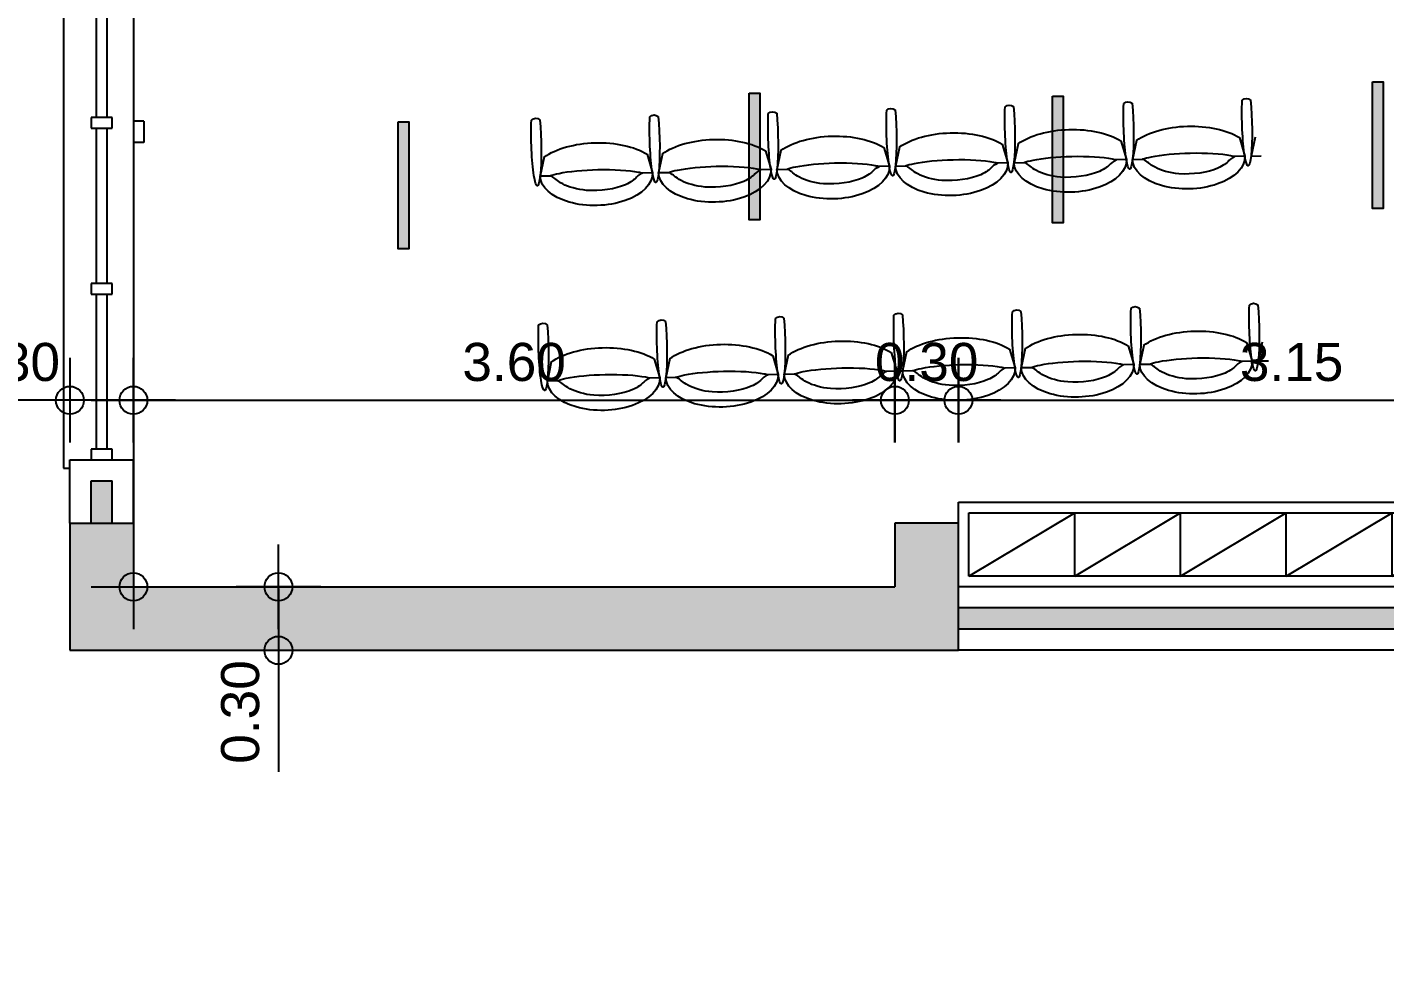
# Model space of a CAD drawing. Header units: metres. Extents: x -11 to 85, y -301 to 135.
# Drawn here: x 14.57 to 20.99, y 13.59 to 18.09 of the extents above; entities that cross this region are included whole.
import ezdxf

# ---------------------------------------------------------------- set-up
doc = ezdxf.new("R2010")
doc.units = ezdxf.units.M
doc.header["$LTSCALE"] = 0.036
doc.header["$PDMODE"] = 2
for name, color, linetype in [('arxitek corofos', 252, 'Continuous'), ('DIMBLK', 252, 'Continuous'), ('Epipla', 252, 'Continuous'), ('hatch color', 252, 'Continuous'), ('HLEK_FL001_SYMBOLS', 230, 'Continuous'), ('KYKLOFORHTES', 152, 'Continuous'), ('Parathira', 252, 'Continuous')]:
    doc.layers.add(name, color=color, linetype=linetype)
doc.styles.get("Standard").update_dxf_attribs({"font": 'arial.ttf'})
doc.dimstyles.new('CADWDOT', dxfattribs={"dimscale": 0.1, "dimtxt": 1.8, "dimasz": 0.08, "dimexe": 2, "dimexo": 0, "dimgap": 0.09, "dimtad": 0, "dimrnd": 0.001, "dimzin": 0, "dimdsep": 46, "dimtxsty": 'Standard', "dimblk1": 'ARTDIM', "dimblk2": 'ARTDIM', "dimsah": 1, "dimcen": 0.09, "dimdle": 0.05, "dimse1": 1, "dimse2": 1, "dimadec": 0, "dimazin": 0, "dimtfac": 1, "dimtmove": 0, "dimatfit": 3, "dimldrblk": 'ARTDIM', "dimfxl": 2, "dimtvp": 0.9999, "dimtolj": 1, "dimtzin": 0, "dimarcsym": 0})

# ---------------------------------------------------------------- blocks, each defined once
blk = doc.blocks.new('A$C52D13D70')
at = {"layer": 'Parathira'}
for p, q in [((-0.33, 0.04), (-0.33, -2.44)), ((-0.3, 0.04), (-0.33, 0.04)), ((-0.1, 0), (-0.2, 0)), ((-0.2, 0), (-0.2, -0.05)), ((-0.1, -0.05), (-0.1, 0)), ((0, 0), (0, -2.4)), ((-0.2, -0.05), (-0.1, -0.05)), ((-0.175, -0.05), (-0.175, -0.7833)), ((-0.125, -0.05), (-0.125, -0.7833)), ((-0.1, -0.7833), (-0.2, -0.7833)), ((-0.2, -0.7833), (-0.2, -0.8333)), ((-0.2, -0.8333), (-0.1, -0.8333)), ((-0.175, -0.8333), (-0.175, -1.5667)), ((-0.125, -0.8333), (-0.125, -1.5667)), ((-0.1, -0.8333), (-0.1, -0.7833)), ((-0.1, -1.5667), (-0.2, -1.5667)), ((-0.2, -1.5667), (-0.2, -1.6167)), ((-0.1, -1.6167), (-0.1, -1.5667)), ((-0.2, -1.6167), (-0.1, -1.6167)), ((-0.175, -1.6167), (-0.175, -2.35)), ((-0.125, -1.6167), (-0.125, -2.35)), ((-0.1, -2.35), (-0.2, -2.35)), ((-0.2, -2.35), (-0.2, -2.4)), ((-0.1, -2.4), (-0.1, -2.35)), ((-0.2, -2.4), (-0.1, -2.4)), ((-0.33, -2.44), (-0.3, -2.44))]:
    blk.add_line(p, q, dxfattribs=at)
blk = doc.blocks.new('ARTDIM')
at = {"layer": 'DIMBLK'}
for p, q in [((0, -24.9975), (0, 24.9975)), ((-24.9975, 0), (24.9975, 0))]:
    blk.add_line(p, q, dxfattribs=at)
blk.add_circle((0, 0), 8.25, dxfattribs=at)
blk = doc.blocks.new('*D431')
at = {"layer": 'arxitek corofos', "color": 0, "lineweight": -2}
for p, q in [((15.7595, 15.4394), (15.7595, 15.1554)), ((15.7595, 15.1474), (15.7595, 14.5728))]:
    blk.add_line(p, q, dxfattribs=at)
at = {"layer": 'Defpoints', "color": 0, "transparency": 16777216}
for p in [(16.8737, 15.4474), (15.7595, 15.1474), (16.8737, 15.1474)]:
    blk.add_point(p, dxfattribs=at)
at = {"layer": 'arxitek corofos', "color": 0, "lineweight": -2, "xscale": 0.008, "yscale": 0.008, "zscale": 0.008}
for p, rotation in [((15.7595, 15.4474), 90), ((15.7595, 15.1474), 270)]:
    blk.add_blockref('ARTDIM', p, dxfattribs=dict(at, rotation=rotation))
at = {"layer": 'arxitek corofos', "color": 0, "insert": (15.5796, 14.8561), "char_height": 0.18, "attachment_point": 5, "rotation": 90}
blk.add_mtext('\\A1;0.30', dxfattribs=at)
blk = doc.blocks.new('*D432')
at = {"layer": 'arxitek corofos', "color": 0, "lineweight": -2}
for p, q in [((14.7737, 16.3286), (14.1991, 16.3286)), ((15.0657, 16.3286), (14.7817, 16.3286))]:
    blk.add_line(p, q, dxfattribs=at)
at = {"layer": 'Defpoints', "color": 0, "transparency": 16777216}
for p in [(14.7737, 16.3286), (14.7737, 15.4474), (15.0737, 15.4474)]:
    blk.add_point(p, dxfattribs=at)
at = {"layer": 'arxitek corofos', "color": 0, "lineweight": -2, "xscale": 0.008, "yscale": 0.008, "zscale": 0.008, "rotation": 180}
blk.add_blockref('ARTDIM', (14.7737, 16.3286), dxfattribs=at)
at = {"layer": 'arxitek corofos', "color": 0, "lineweight": -2, "xscale": 0.008, "yscale": 0.008, "zscale": 0.008}
blk.add_blockref('ARTDIM', (15.0737, 16.3286), dxfattribs=at)
at = {"layer": 'arxitek corofos', "color": 0, "insert": (14.4824, 16.5086), "char_height": 0.18, "attachment_point": 5}
blk.add_mtext('\\A1;0.30', dxfattribs=at)
blk = doc.blocks.new('*D472')
at = {"layer": 'arxitek corofos', "color": 0, "lineweight": -2}
blk.add_line((22.4157, 10.561), (14.7817, 10.561), dxfattribs=at)
at = {"layer": 'Defpoints', "color": 0, "transparency": 16777216}
for p in [(14.7737, 15.1474), (22.4237, 15.1474), (14.7737, 10.561)]:
    blk.add_point(p, dxfattribs=at)
at = {"layer": 'arxitek corofos', "color": 0, "lineweight": -2, "xscale": 0.008, "yscale": 0.008, "zscale": 0.008, "rotation": 180.0000000000008}
blk.add_blockref('ARTDIM', (14.7737, 10.561), dxfattribs=at)
at = {"layer": 'arxitek corofos', "color": 0, "lineweight": -2, "xscale": 0.008, "yscale": 0.008, "zscale": 0.008}
blk.add_blockref('ARTDIM', (22.4237, 10.561), dxfattribs=at)
at = {"layer": 'arxitek corofos', "color": 0, "insert": (18.5987, 10.741), "char_height": 0.18, "attachment_point": 5}
blk.add_mtext('\\A1;7.65', dxfattribs=at)
blk = doc.blocks.new('*D477')
at = {"layer": 'arxitek corofos', "color": 0, "lineweight": -2}
blk.add_line((15.0817, 16.3286), (18.6657, 16.3286), dxfattribs=at)
at = {"layer": 'Defpoints', "color": 0, "transparency": 16777216}
for p in [(18.6737, 16.3286), (15.0737, 15.4474), (18.6737, 15.4474)]:
    blk.add_point(p, dxfattribs=at)
at = {"layer": 'arxitek corofos', "color": 0, "lineweight": -2, "xscale": 0.008, "yscale": 0.008, "zscale": 0.008, "rotation": 180}
blk.add_blockref('ARTDIM', (15.0737, 16.3286), dxfattribs=at)
at = {"layer": 'arxitek corofos', "color": 0, "lineweight": -2, "xscale": 0.008, "yscale": 0.008, "zscale": 0.008}
blk.add_blockref('ARTDIM', (18.6737, 16.3286), dxfattribs=at)
at = {"layer": 'arxitek corofos', "color": 0, "insert": (16.8737, 16.5086), "char_height": 0.18, "attachment_point": 5}
blk.add_mtext('\\A1;3.60', dxfattribs=at)
blk = doc.blocks.new('*D520')
at = {"layer": 'arxitek corofos', "color": 0, "lineweight": -2}
blk.add_line((18.6817, 16.3286), (18.9657, 16.3286), dxfattribs=at)
at = {"layer": 'Defpoints', "color": 0, "transparency": 16777216}
for p in [(18.9737, 16.3286), (18.6737, 15.7474), (18.9737, 15.7474)]:
    blk.add_point(p, dxfattribs=at)
at = {"layer": 'arxitek corofos', "color": 0, "lineweight": -2, "xscale": 0.008, "yscale": 0.008, "zscale": 0.008, "rotation": 180}
blk.add_blockref('ARTDIM', (18.6737, 16.3286), dxfattribs=at)
at = {"layer": 'arxitek corofos', "color": 0, "lineweight": -2, "xscale": 0.008, "yscale": 0.008, "zscale": 0.008}
blk.add_blockref('ARTDIM', (18.9737, 16.3286), dxfattribs=at)
at = {"layer": 'arxitek corofos', "color": 0, "insert": (18.8237, 16.5086), "char_height": 0.18, "attachment_point": 5}
blk.add_mtext('\\A1;0.30', dxfattribs=at)
blk = doc.blocks.new('*D521')
at = {"layer": 'arxitek corofos', "color": 0, "lineweight": -2}
blk.add_line((18.9817, 16.3286), (22.1157, 16.3286), dxfattribs=at)
at = {"layer": 'Defpoints', "color": 0, "transparency": 16777216}
for p in [(22.1237, 16.3286), (18.9737, 15.7474), (22.1237, 15.7474)]:
    blk.add_point(p, dxfattribs=at)
at = {"layer": 'arxitek corofos', "color": 0, "lineweight": -2, "xscale": 0.008, "yscale": 0.008, "zscale": 0.008, "rotation": 180}
blk.add_blockref('ARTDIM', (18.9737, 16.3286), dxfattribs=at)
at = {"layer": 'arxitek corofos', "color": 0, "lineweight": -2, "xscale": 0.008, "yscale": 0.008, "zscale": 0.008}
blk.add_blockref('ARTDIM', (22.1237, 16.3286), dxfattribs=at)
at = {"layer": 'arxitek corofos', "color": 0, "insert": (20.5487, 16.5086), "char_height": 0.18, "attachment_point": 5}
blk.add_mtext('\\A1;3.15', dxfattribs=at)
blk = doc.blocks.new('A$C3C7B00C9')
at = {"layer": 'Epipla'}
for p, q in [((0, 0.6), (0, 0.7)), ((0, 0.7), (3.15, 0.7)), ((0.05, 0.35), (0.05, 0.65)), ((0.05, 0.65), (3.1, 0.65)), ((0.05, 0.35), (0.55, 0.65)), ((0.55, 0.35), (0.55, 0.65)), ((0.55, 0.35), (1.05, 0.65)), ((1.05, 0.35), (1.05, 0.65)), ((1.05, 0.35), (1.55, 0.65)), ((1.55, 0.35), (1.55, 0.65)), ((1.55, 0.35), (2.05, 0.65)), ((2.05, 0.35), (2.05, 0.65)), ((2.05, 0.35), (2.55, 0.65)), ((2.55, 0.35), (2.55, 0.65)), ((2.55, 0.35), (3.1, 0.65)), ((3.1, 0.35), (3.1, 0.65)), ((3.1, 0.35), (0.05, 0.35))]:
    blk.add_line(p, q, dxfattribs=at)
blk = doc.blocks.new('*D1880')
at = {"layer": 'Defpoints', "color": 0, "transparency": 16777216}
for p in [(16.2323, 26.0974), (15.0737, 15.4474), (16.2323, 15.4474)]:
    blk.add_point(p, dxfattribs=at)
at = {"layer": 'HLEK_FL001_SYMBOLS', "color": 0, "lineweight": -2, "transparency": 16777216}
blk.add_line((15.0737, 26.0894), (15.0737, 15.4554), dxfattribs=at)
at = {"layer": 'HLEK_FL001_SYMBOLS', "color": 0, "lineweight": -2, "transparency": 16777216, "xscale": 0.008, "yscale": 0.008, "zscale": 0.008}
for p, rotation in [((15.0737, 26.0974), 90), ((15.0737, 15.4474), 270)]:
    blk.add_blockref('ARTDIM', p, dxfattribs=dict(at, rotation=rotation))
at = {"layer": 'HLEK_FL001_SYMBOLS', "color": 0, "transparency": 16777216, "insert": (14.8899, 20.7724), "char_height": 0.18, "attachment_point": 5, "rotation": 90}
blk.add_mtext('\\A1;10.65', dxfattribs=at)
blk = doc.blocks.new('led 23W')
at = {"layer": 'hatch color'}
blk.add_hatch(color=181, dxfattribs=at).paths.add_polyline_path([(101.2388, -6.7734), (101.2388, -6.7234), (101.8376, -6.7234), (101.8376, -6.7734)])
at = {"layer": 'HLEK_FL001_SYMBOLS'}
blk.add_lwpolyline([(101.2388, -6.7734), (101.2388, -6.7234), (101.8376, -6.7234), (101.8376, -6.7734)], close=True, dxfattribs=at)

msp = doc.modelspace()

# ---------------------------------------------------------------- hatches: boundary and pattern name
at = {"layer": 'arxitek corofos'}
for points in [[(14.9737, 15.9474), (14.8737, 15.9474), (14.8737, 15.7474), (14.9737, 15.7474)], [(18.9737, 15.1474), (18.9737, 15.7474), (18.6737, 15.7474), (18.6737, 15.4474), (15.0737, 15.4474), (15.0737, 15.7474), (14.7737, 15.7474), (14.7737, 15.1474)], [(22.1237, 15.3474), (18.9737, 15.3474), (18.9737, 15.2474), (22.1237, 15.2474)]]:
    msp.add_hatch(color=256, dxfattribs=at).paths.add_polyline_path(points)

# ---------------------------------------------------------------- linework, layer by layer
for p, q in [((15.1237, 17.6474), (15.0737, 17.6474)), ((15.1237, 17.6474), (15.1237, 17.5474)), ((15.1237, 17.5474), (15.0737, 17.5474)), ((18.6215, 17.5231), (18.6479, 17.4348)), ((18.6947, 17.5251), (18.6759, 17.4355)), ((19.1813, 17.5387), (19.2077, 17.4504)), ((19.2556, 17.5408), (19.2368, 17.4512)), ((19.7421, 17.5544), (19.7686, 17.4661)), ((19.8153, 17.5565), (19.7966, 17.4669)), ((20.3019, 17.5701), (20.3284, 17.4817)), ((20.3762, 17.5721), (20.3574, 17.4825)), ((17.0153, 17.4782), (16.9966, 17.3886)), ((17.5019, 17.4918), (17.5284, 17.4035)), ((17.5751, 17.4938), (17.5563, 17.4042)), ((18.0617, 17.5074), (18.0881, 17.4191)), ((18.1349, 17.5095), (18.1161, 17.4199)), ((19.7686, 17.4661), (19.7211, 17.4648)), ((19.7966, 17.4669), (19.8446, 17.4682)), ((20.3284, 17.4817), (20.2809, 17.4804)), ((20.3574, 17.4825), (20.4055, 17.4839)), ((17.5284, 17.4035), (17.4809, 17.4021)), ((17.5563, 17.4042), (17.6044, 17.4056)), ((18.0881, 17.4191), (18.0407, 17.4178)), ((18.1161, 17.4199), (18.1641, 17.4212)), ((18.6479, 17.4348), (18.6004, 17.4334)), ((18.6759, 17.4355), (18.7239, 17.4369)), ((19.2077, 17.4504), (19.1602, 17.4491)), ((19.2368, 17.4512), (19.2848, 17.4526)), ((16.9966, 17.3886), (17.0446, 17.3899)), ((19.2154, 16.5706), (19.2418, 16.4823)), ((19.2897, 16.5727), (19.2709, 16.4831)), ((19.7763, 16.5863), (19.8027, 16.498)), ((19.8495, 16.5883), (19.8307, 16.4988)), ((20.3361, 16.6019), (20.3625, 16.5136)), ((20.4104, 16.604), (20.3916, 16.5144)), ((17.0495, 16.5101), (17.0307, 16.4205)), ((17.5361, 16.5237), (17.5625, 16.4353)), ((17.6093, 16.5257), (17.5905, 16.4361)), ((18.0958, 16.5393), (18.1223, 16.451)), ((18.169, 16.5414), (18.1503, 16.4518)), ((18.6556, 16.555), (18.6821, 16.4666)), ((18.7288, 16.557), (18.7101, 16.4674)), ((19.8027, 16.498), (19.7552, 16.4966)), ((19.8307, 16.4988), (19.8787, 16.5001)), ((20.3625, 16.5136), (20.315, 16.5123)), ((20.3916, 16.5144), (20.4396, 16.5158)), ((17.5625, 16.4353), (17.515, 16.434)), ((17.5905, 16.4361), (17.6385, 16.4375)), ((18.1223, 16.451), (18.0748, 16.4497)), ((18.1503, 16.4518), (18.1983, 16.4531)), ((18.6821, 16.4666), (18.6346, 16.4653)), ((18.7101, 16.4674), (18.7581, 16.4688)), ((19.2418, 16.4823), (19.1944, 16.481)), ((19.2709, 16.4831), (19.3189, 16.4844)), ((17.0307, 16.4205), (17.0787, 16.4218)), ((14.7737, 15.7474), (14.7737, 16.0474)), ((14.7737, 16.0474), (15.0737, 16.0474)), ((15.0737, 15.7474), (15.0737, 16.0474)), ((14.8737, 15.9474), (14.9737, 15.9474)), ((14.8737, 15.7474), (14.8737, 15.9474)), ((14.9737, 15.7474), (14.9737, 15.9474)), ((14.7737, 15.7474), (15.0737, 15.7474)), ((14.7737, 15.7474), (14.7737, 15.1474)), ((15.0737, 15.7474), (15.0737, 15.4474)), ((18.6737, 15.7474), (18.6737, 15.4474)), ((18.9737, 15.7474), (18.6737, 15.7474)), ((18.9737, 15.1474), (18.9737, 15.7474)), ((15.0737, 15.4474), (18.6737, 15.4474)), ((22.1237, 15.4474), (18.9737, 15.4474)), ((22.1237, 15.3474), (18.9737, 15.3474)), ((22.1237, 15.2474), (18.9737, 15.2474)), ((14.7737, 15.1474), (18.9737, 15.1474)), ((22.1237, 15.1474), (18.9737, 15.1474))]:
    msp.add_line(p, q, dxfattribs=at)
for points in [[(19.1946, 17.7152, -0.397593), (19.2346, 17.7162)], [(19.7555, 17.7309, -0.397593), (19.7954, 17.7318)], [(20.3152, 17.7465, -0.397593), (20.3552, 17.7475)], [(16.9555, 17.6526, -0.397593), (16.9954, 17.6536)], [(17.5152, 17.6682, -0.397593), (17.5552, 17.6692)], [(18.075, 17.6839, -0.397593), (18.115, 17.6849)], [(18.6348, 17.6995, -0.397593), (18.6748, 17.7005)], [(19.2287, 16.7471, -0.397593), (19.2687, 16.748)], [(19.7896, 16.7628, -0.397593), (19.8296, 16.7637)], [(20.3494, 16.7784, -0.397593), (20.3894, 16.7794)], [(16.9896, 16.6845, -0.397593), (17.0296, 16.6854)], [(17.5494, 16.7001, -0.397593), (17.5894, 16.7011)], [(18.1092, 16.7158, -0.397593), (18.1492, 16.7167)], [(18.6689, 16.7314, -0.397593), (18.7089, 16.7324)]]:
    msp.add_lwpolyline(points, format="xyb", dxfattribs=at)
at = {"layer": 'arxitek corofos', "extrusion": (0, 0, -1)}
for centre, major_axis, ratio, start_param, end_param in [((19.2172, 17.6103), (0.0052, -0.2052), 0.113529, 4.17347, 8.393138), ((19.7781, 17.626), (0.0052, -0.2052), 0.113529, 4.17347, 8.393138), ((20.3379, 17.6417), (0.0052, -0.2052), 0.113529, 4.17347, 8.393138), ((16.9781, 17.5477), (0.0052, -0.2052), 0.113529, 4.17347, 8.393138), ((17.5379, 17.5634), (0.0052, -0.2052), 0.113529, 4.17347, 8.393138), ((18.0977, 17.579), (0.0052, -0.2052), 0.113529, 4.17347, 8.393138), ((18.6574, 17.5947), (0.0052, -0.2052), 0.113529, 4.17347, 8.393138), ((18.9418, 17.443), (0.303, 0.007), 0.493003, 3.769971, 5.635023), ((19.5027, 17.4587), (0.303, 0.007), 0.493003, 3.769971, 5.635023), ((20.0625, 17.4743), (0.303, 0.007), 0.493003, 3.769971, 5.635023), ((17.2625, 17.396), (0.303, 0.007), 0.493003, 3.769971, 5.635023), ((17.8222, 17.4117), (0.303, 0.007), 0.493003, 3.769971, 5.635023), ((18.382, 17.4273), (0.303, 0.007), 0.493003, 3.769971, 5.635023), ((19.5027, 17.4587), (0.2659, 0.0074), 0.552275, 0, 3.141593), ((20.0625, 17.4743), (0.2659, 0.0074), 0.552275, 0, 3.141593), ((17.2625, 17.396), (0.2659, 0.0074), 0.552275, 0, 3.141593), ((17.8222, 17.4117), (0.2659, 0.0074), 0.552275, 0, 3.141593), ((18.382, 17.4273), (0.2659, 0.0074), 0.552275, 0, 3.141593), ((18.9418, 17.443), (0.2659, 0.0074), 0.552275, 0, 3.141593), ((19.8123, 16.6579), (0.0052, -0.2052), 0.113529, 4.17347, 8.393138), ((20.372, 16.6735), (0.0052, -0.2052), 0.113529, 4.17347, 8.393138), ((17.572, 16.5953), (0.0052, -0.2052), 0.113529, 4.17347, 8.393138), ((18.1318, 16.6109), (0.0052, -0.2052), 0.113529, 4.17347, 8.393138), ((18.6916, 16.6266), (0.0052, -0.2052), 0.113529, 4.17347, 8.393138), ((19.2514, 16.6422), (0.0052, -0.2052), 0.113529, 4.17347, 8.393138), ((17.0122, 16.5796), (0.0052, -0.2052), 0.113529, 4.17347, 8.393138), ((18.9759, 16.4749), (0.303, 0.007), 0.493003, 3.769971, 5.635023), ((19.5368, 16.4905), (0.303, 0.007), 0.493003, 3.769971, 5.635023), ((20.0966, 16.5062), (0.303, 0.007), 0.493003, 3.769971, 5.635023), ((17.2966, 16.4279), (0.303, 0.007), 0.493003, 3.769971, 5.635023), ((17.8564, 16.4436), (0.303, 0.007), 0.493003, 3.769971, 5.635023), ((18.4162, 16.4592), (0.303, 0.007), 0.493003, 3.769971, 5.635023), ((19.5368, 16.4905), (0.2659, 0.0074), 0.552275, 0, 3.141593), ((20.0966, 16.5062), (0.2659, 0.0074), 0.552275, 0, 3.141593), ((17.2966, 16.4279), (0.2659, 0.0074), 0.552275, 0, 3.141593), ((17.8564, 16.4436), (0.2659, 0.0074), 0.552275, 0, 3.141593), ((18.4162, 16.4592), (0.2659, 0.0074), 0.552275, 0, 3.141593), ((18.9759, 16.4749), (0.2659, 0.0074), 0.552275, 0, 3.141593)]:
    msp.add_ellipse(centre, major_axis=major_axis, ratio=ratio, start_param=start_param, end_param=end_param, dxfattribs=at)
at = {"layer": 'arxitek corofos'}
for points, knots in [([(18.7239, 17.4369), (18.7335, 17.4402), (18.748, 17.4443), (18.8118, 17.4571), (18.8804, 17.464), (19.0234, 17.4673), (19.0975, 17.4623), (19.1476, 17.4523), (19.1544, 17.4506), (19.1598, 17.4491)], [0.506584, 0.506584, 0.506584, 0.506584, 0.805592, 0.805592, 1.599086, 1.599086, 2.473163, 2.473163, 2.635992, 2.635992, 2.635992, 2.635992]), ([(19.2848, 17.4526), (19.2944, 17.4559), (19.3089, 17.4599), (19.3727, 17.4728), (19.4413, 17.4797), (19.5843, 17.4829), (19.6584, 17.478), (19.7085, 17.468), (19.7153, 17.4663), (19.7206, 17.4647)], [0.506584, 0.506584, 0.506584, 0.506584, 0.805592, 0.805592, 1.599086, 1.599086, 2.473163, 2.473163, 2.635992, 2.635992, 2.635992, 2.635992]), ([(19.7206, 17.4647), (19.7206, 17.4647), (19.7019, 17.4561), (19.6832, 17.4347), (19.6652, 17.421), (19.5931, 17.3893), (19.5205, 17.3779), (19.4117, 17.387), (19.3708, 17.3995), (19.3155, 17.4284), (19.307, 17.4417), (19.2848, 17.4526), (19.2848, 17.4526), (19.2848, 17.4526)], [3.141593, 3.141593, 3.141593, 3.141593, 3.601272, 3.601272, 4.06095, 4.06095, 4.924473, 4.924473, 5.526258, 5.526258, 6.140896, 6.140896, 6.283185, 6.283185, 6.283185, 6.283185]), ([(19.8446, 17.4682), (19.8542, 17.4716), (19.8686, 17.4756), (19.9324, 17.4885), (20.0011, 17.4953), (20.1441, 17.4986), (20.2182, 17.4936), (20.2683, 17.4836), (20.2751, 17.482), (20.2804, 17.4804)], [0.506584, 0.506584, 0.506584, 0.506584, 0.805592, 0.805592, 1.599086, 1.599086, 2.473163, 2.473163, 2.635992, 2.635992, 2.635992, 2.635992]), ([(20.2804, 17.4804), (20.2804, 17.4804), (20.2617, 17.4717), (20.243, 17.4503), (20.225, 17.4367), (20.1529, 17.4049), (20.0803, 17.3936), (19.9714, 17.4026), (19.9306, 17.4152), (19.8753, 17.444), (19.8668, 17.4573), (19.8446, 17.4682), (19.8446, 17.4682), (19.8446, 17.4682)], [3.141593, 3.141593, 3.141593, 3.141593, 3.601272, 3.601272, 4.06095, 4.06095, 4.924473, 4.924473, 5.526258, 5.526258, 6.140896, 6.140896, 6.283185, 6.283185, 6.283185, 6.283185]), ([(17.0446, 17.3899), (17.0542, 17.3933), (17.0686, 17.3973), (17.1324, 17.4102), (17.2011, 17.417), (17.3441, 17.4203), (17.4182, 17.4153), (17.4683, 17.4054), (17.4751, 17.4037), (17.4804, 17.4021)], [0.506584, 0.506584, 0.506584, 0.506584, 0.805592, 0.805592, 1.599086, 1.599086, 2.473163, 2.473163, 2.635992, 2.635992, 2.635992, 2.635992]), ([(17.4804, 17.4021), (17.4804, 17.4021), (17.4617, 17.3934), (17.443, 17.372), (17.4249, 17.3584), (17.3529, 17.3266), (17.2803, 17.3153), (17.1714, 17.3243), (17.1306, 17.3369), (17.0753, 17.3657), (17.0668, 17.379), (17.0446, 17.3899), (17.0446, 17.3899), (17.0446, 17.3899)], [3.141593, 3.141593, 3.141593, 3.141593, 3.601272, 3.601272, 4.06095, 4.06095, 4.924473, 4.924473, 5.526258, 5.526258, 6.140896, 6.140896, 6.283185, 6.283185, 6.283185, 6.283185]), ([(17.6044, 17.4056), (17.614, 17.4089), (17.6284, 17.413), (17.6922, 17.4258), (17.7608, 17.4327), (17.9039, 17.436), (17.9779, 17.431), (18.0281, 17.421), (18.0349, 17.4193), (18.0402, 17.4178)], [0.506584, 0.506584, 0.506584, 0.506584, 0.805592, 0.805592, 1.599086, 1.599086, 2.473163, 2.473163, 2.635992, 2.635992, 2.635992, 2.635992]), ([(18.0402, 17.4178), (18.0402, 17.4178), (18.0215, 17.4091), (18.0028, 17.3877), (17.9847, 17.374), (17.9127, 17.3423), (17.8401, 17.331), (17.7312, 17.34), (17.6904, 17.3526), (17.6351, 17.3814), (17.6266, 17.3947), (17.6044, 17.4056), (17.6044, 17.4056), (17.6044, 17.4056)], [3.141593, 3.141593, 3.141593, 3.141593, 3.601272, 3.601272, 4.06095, 4.06095, 4.924473, 4.924473, 5.526258, 5.526258, 6.140896, 6.140896, 6.283185, 6.283185, 6.283185, 6.283185]), ([(18.1641, 17.4212), (18.1737, 17.4246), (18.1882, 17.4286), (18.252, 17.4415), (18.3206, 17.4483), (18.4636, 17.4516), (18.5377, 17.4466), (18.5879, 17.4367), (18.5946, 17.435), (18.6, 17.4334)], [0.506584, 0.506584, 0.506584, 0.506584, 0.805592, 0.805592, 1.599086, 1.599086, 2.473163, 2.473163, 2.635992, 2.635992, 2.635992, 2.635992]), ([(18.6, 17.4334), (18.6, 17.4334), (18.5813, 17.4247), (18.5626, 17.4033), (18.5445, 17.3897), (18.4725, 17.3579), (18.3998, 17.3466), (18.291, 17.3556), (18.2501, 17.3682), (18.1949, 17.397), (18.1863, 17.4103), (18.1641, 17.4212), (18.1641, 17.4212), (18.1641, 17.4212)], [3.141593, 3.141593, 3.141593, 3.141593, 3.601272, 3.601272, 4.06095, 4.06095, 4.924473, 4.924473, 5.526258, 5.526258, 6.140896, 6.140896, 6.283185, 6.283185, 6.283185, 6.283185]), ([(19.1598, 17.4491), (19.1598, 17.4491), (19.141, 17.4404), (19.1223, 17.419), (19.1043, 17.4053), (19.0323, 17.3736), (18.9596, 17.3623), (18.8508, 17.3713), (18.8099, 17.3839), (18.7547, 17.4127), (18.7461, 17.426), (18.7239, 17.4369), (18.7239, 17.4369), (18.7239, 17.4369)], [3.141593, 3.141593, 3.141593, 3.141593, 3.601272, 3.601272, 4.06095, 4.06095, 4.924473, 4.924473, 5.526258, 5.526258, 6.140896, 6.140896, 6.283185, 6.283185, 6.283185, 6.283185]), ([(18.7581, 16.4688), (18.7677, 16.4721), (18.7821, 16.4761), (18.8459, 16.489), (18.9146, 16.4959), (19.0576, 16.4991), (19.1316, 16.4942), (19.1818, 16.4842), (19.1886, 16.4825), (19.1939, 16.4809)], [0.506584, 0.506584, 0.506584, 0.506584, 0.805592, 0.805592, 1.599086, 1.599086, 2.473163, 2.473163, 2.635992, 2.635992, 2.635992, 2.635992]), ([(19.3189, 16.4844), (19.3285, 16.4878), (19.343, 16.4918), (19.4068, 16.5047), (19.4754, 16.5116), (19.6184, 16.5148), (19.6925, 16.5098), (19.7427, 16.4999), (19.7495, 16.4982), (19.7548, 16.4966)], [0.506584, 0.506584, 0.506584, 0.506584, 0.805592, 0.805592, 1.599086, 1.599086, 2.473163, 2.473163, 2.635992, 2.635992, 2.635992, 2.635992]), ([(19.7548, 16.4966), (19.7548, 16.4966), (19.7361, 16.4879), (19.7174, 16.4665), (19.6993, 16.4529), (19.6273, 16.4211), (19.5547, 16.4098), (19.4458, 16.4189), (19.4049, 16.4314), (19.3497, 16.4602), (19.3411, 16.4736), (19.3189, 16.4844), (19.3189, 16.4844), (19.3189, 16.4844)], [3.141593, 3.141593, 3.141593, 3.141593, 3.601272, 3.601272, 4.06095, 4.06095, 4.924473, 4.924473, 5.526258, 5.526258, 6.140896, 6.140896, 6.283185, 6.283185, 6.283185, 6.283185]), ([(19.8787, 16.5001), (19.8883, 16.5035), (19.9028, 16.5075), (19.9666, 16.5203), (20.0352, 16.5272), (20.1782, 16.5305), (20.2523, 16.5255), (20.3024, 16.5155), (20.3092, 16.5138), (20.3146, 16.5123)], [0.506584, 0.506584, 0.506584, 0.506584, 0.805592, 0.805592, 1.599086, 1.599086, 2.473163, 2.473163, 2.635992, 2.635992, 2.635992, 2.635992]), ([(20.3146, 16.5123), (20.3146, 16.5123), (20.2959, 16.5036), (20.2771, 16.4822), (20.2591, 16.4686), (20.1871, 16.4368), (20.1144, 16.4255), (20.0056, 16.4345), (19.9647, 16.4471), (19.9095, 16.4759), (19.9009, 16.4892), (19.8787, 16.5001), (19.8787, 16.5001), (19.8787, 16.5001)], [3.141593, 3.141593, 3.141593, 3.141593, 3.601272, 3.601272, 4.06095, 4.06095, 4.924473, 4.924473, 5.526258, 5.526258, 6.140896, 6.140896, 6.283185, 6.283185, 6.283185, 6.283185]), ([(17.0787, 16.4218), (17.0883, 16.4252), (17.1028, 16.4292), (17.1666, 16.4421), (17.2352, 16.4489), (17.3782, 16.4522), (17.4523, 16.4472), (17.5024, 16.4372), (17.5092, 16.4356), (17.5146, 16.434)], [0.506584, 0.506584, 0.506584, 0.506584, 0.805592, 0.805592, 1.599086, 1.599086, 2.473163, 2.473163, 2.635992, 2.635992, 2.635992, 2.635992]), ([(17.5146, 16.434), (17.5146, 16.434), (17.4958, 16.4253), (17.4771, 16.4039), (17.4591, 16.3903), (17.3871, 16.3585), (17.3144, 16.3472), (17.2056, 16.3562), (17.1647, 16.3688), (17.1095, 16.3976), (17.1009, 16.4109), (17.0787, 16.4218), (17.0787, 16.4218), (17.0787, 16.4218)], [3.141593, 3.141593, 3.141593, 3.141593, 3.601272, 3.601272, 4.06095, 4.06095, 4.924473, 4.924473, 5.526258, 5.526258, 6.140896, 6.140896, 6.283185, 6.283185, 6.283185, 6.283185]), ([(17.6385, 16.4375), (17.6481, 16.4408), (17.6626, 16.4448), (17.7264, 16.4577), (17.795, 16.4646), (17.938, 16.4678), (18.0121, 16.4629), (18.0622, 16.4529), (18.069, 16.4512), (18.0743, 16.4496)], [0.506584, 0.506584, 0.506584, 0.506584, 0.805592, 0.805592, 1.599086, 1.599086, 2.473163, 2.473163, 2.635992, 2.635992, 2.635992, 2.635992]), ([(18.0743, 16.4496), (18.0743, 16.4496), (18.0556, 16.441), (18.0369, 16.4196), (18.0189, 16.4059), (17.9468, 16.3742), (17.8742, 16.3629), (17.7654, 16.3719), (17.7245, 16.3844), (17.6693, 16.4133), (17.6607, 16.4266), (17.6385, 16.4375), (17.6385, 16.4375), (17.6385, 16.4375)], [3.141593, 3.141593, 3.141593, 3.141593, 3.601272, 3.601272, 4.06095, 4.06095, 4.924473, 4.924473, 5.526258, 5.526258, 6.140896, 6.140896, 6.283185, 6.283185, 6.283185, 6.283185]), ([(18.1983, 16.4531), (18.2079, 16.4565), (18.2223, 16.4605), (18.2861, 16.4734), (18.3548, 16.4802), (18.4978, 16.4835), (18.5719, 16.4785), (18.622, 16.4685), (18.6288, 16.4669), (18.6341, 16.4653)], [0.506584, 0.506584, 0.506584, 0.506584, 0.805592, 0.805592, 1.599086, 1.599086, 2.473163, 2.473163, 2.635992, 2.635992, 2.635992, 2.635992]), ([(18.6341, 16.4653), (18.6341, 16.4653), (18.6154, 16.4566), (18.5967, 16.4352), (18.5787, 16.4216), (18.5066, 16.3898), (18.434, 16.3785), (18.3251, 16.3875), (18.2843, 16.4001), (18.229, 16.4289), (18.2205, 16.4422), (18.1983, 16.4531), (18.1983, 16.4531), (18.1983, 16.4531)], [3.141593, 3.141593, 3.141593, 3.141593, 3.601272, 3.601272, 4.06095, 4.06095, 4.924473, 4.924473, 5.526258, 5.526258, 6.140896, 6.140896, 6.283185, 6.283185, 6.283185, 6.283185]), ([(19.1939, 16.4809), (19.1939, 16.4809), (19.1752, 16.4723), (19.1565, 16.4509), (19.1384, 16.4372), (19.0664, 16.4055), (18.9938, 16.3941), (18.8849, 16.4032), (18.8441, 16.4157), (18.7888, 16.4446), (18.7803, 16.4579), (18.7581, 16.4688), (18.7581, 16.4688), (18.7581, 16.4688)], [3.141593, 3.141593, 3.141593, 3.141593, 3.601272, 3.601272, 4.06095, 4.06095, 4.924473, 4.924473, 5.526258, 5.526258, 6.140896, 6.140896, 6.283185, 6.283185, 6.283185, 6.283185])]:
    msp.add_open_spline(points, degree=3, knots=knots, dxfattribs=at)

# ---------------------------------------------------------------- block references
for name, p in [('A$C52D13D70', (15.0737, 18.4474)), ('A$C3C7B00C9', (18.9737, 15.1474))]:
    msp.add_blockref(name, p, dxfattribs=at)
at = {"layer": 'KYKLOFORHTES', "rotation": 270}
for p in [(24.7578, 119.0184), (27.7051, 119.0721), (26.1925, 119.0045), (23.0986, 118.8824)]:
    msp.add_blockref('led 23W', p, dxfattribs=at)

# ---------------------------------------------------------------- dimensions: what is measured, and where the dimension line sits
at = {"layer": 'arxitek corofos'}
for base, p1, p2, picture, middle in [((14.7737, 16.3286), (15.0737, 15.4474), (14.7737, 15.4474), '*D432', (14.4824, 16.5086)), ((18.6737, 16.3286), (15.0737, 15.4474), (18.6737, 15.4474), '*D477', (16.8737, 16.5086)), ((22.1237, 16.3286), (18.9737, 15.7474), (22.1237, 15.7474), '*D521', (20.5487, 16.5086))]:
    dim = msp.add_linear_dim(base=base, p1=p1, p2=p2, dimstyle='CADWDOT', dxfattribs=at)
    dim.commit()
    dim.dimension.update_dxf_attribs({"geometry": picture, "text_midpoint": middle})
dim = msp.add_linear_dim(base=(18.9737, 16.3286), p1=(18.6737, 15.7474), p2=(18.9737, 15.7474), dimstyle='CADWDOT', dxfattribs=at)
dim.commit()
dim.dimension.update_dxf_attribs({"geometry": '*D520', "text_midpoint": (18.8237, 16.3286), "dimtype": 160})
dim = msp.add_linear_dim(base=(15.7595, 15.1474), p1=(16.8737, 15.4474), p2=(16.8737, 15.1474), angle=90, dimstyle='CADWDOT', dxfattribs=at)
dim.commit()
dim.dimension.update_dxf_attribs({"geometry": '*D431', "text_midpoint": (15.5796, 14.8561)})
dim = msp.add_aligned_dim(p1=(22.4237, 15.1474), p2=(14.7737, 15.1474), distance=4.5863, dimstyle='CADWDOT', dxfattribs=at)
dim.commit()
dim.dimension.update_dxf_attribs({"geometry": '*D472', "text_midpoint": (18.5987, 10.741)})
at = {"layer": 'HLEK_FL001_SYMBOLS'}
dim = msp.add_linear_dim(base=(15.0737, 15.4474), p1=(16.2323, 26.0974), p2=(16.2323, 15.4474), angle=90, dimstyle='CADWDOT', override={"dimfxl": 0.18}, dxfattribs=at)
dim.commit()
dim.dimension.update_dxf_attribs({"geometry": '*D1880', "text_midpoint": (14.8899, 20.7724)})

doc.saveas('drawing.dxf')
